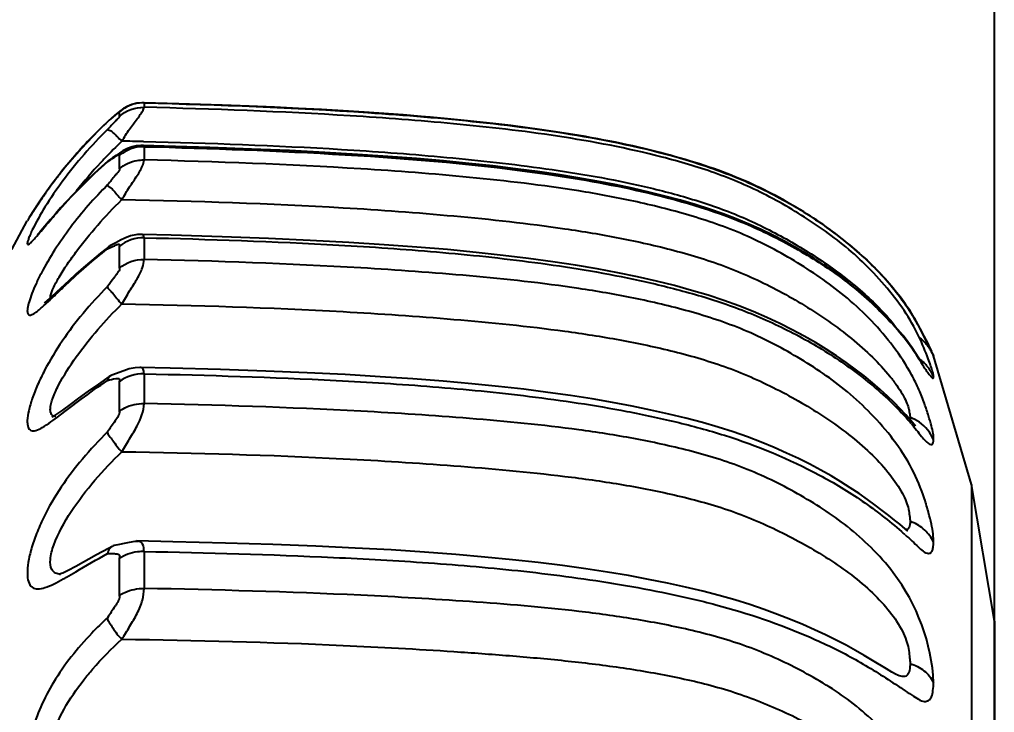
# Model space of a CAD drawing. Header units: millimetres. Extents: x 7426 to 8300, y 123 to 421.
# Drawn here: x 8018.658 to 8020.517, y 352.682 to 354.002 of the extents above; entities that cross this region are included whole.
import ezdxf

# ---------------------------------------------------------------- set-up
doc = ezdxf.new("R2010")
doc.units = ezdxf.units.MM
doc.layers.add('20_ALL_FEATURES', color=7, linetype='Continuous')
doc.layers.add('多重引线', color=7, linetype='Continuous')
doc.styles.add('微软雅黑', font='msyh.ttc')
doc.dimstyles.new('尺寸标注_1_4比例', dxfattribs={"dimtxt": 2.1, "dimasz": 1.7, "dimexe": 0.5, "dimexo": 0.4, "dimgap": 0.5, "dimtad": 1, "dimdec": 1, "dimlfac": 4, "dimdsep": 46, "dimtxsty": '微软雅黑', "dimcen": 0.09, "dimadec": 0, "dimazin": 0, "dimtp": 0.01, "dimtm": 0.01, "dimtfac": 1, "dimtdec": 1, "dimtofl": 0, "dimtmove": 0, "dimatfit": 3, "dimfxl": 1, "dimtolj": 1, "dimarcsym": 0})

# ---------------------------------------------------------------- blocks, each defined once
blk = doc.blocks.new('*D890')
at = {"layer": 'Defpoints', "color": 0}
for p in [(8010.9443, 360.1863), (8006.63, 320.4735), (8032.781, 320.4735)]:
    blk.add_point(p, dxfattribs=at)
at = {"layer": '多重引线', "color": 0, "lineweight": -2}
for p, q in [((8011.3443, 360.1863), (8033.281, 360.1863)), ((8032.781, 358.4863), (8032.781, 322.1735)), ((8007.03, 320.4735), (8033.281, 320.4735))]:
    blk.add_line(p, q, dxfattribs=at)
at = {"layer": '多重引线', "color": 0}
for points in [[(8033.0643, 358.4863), (8032.4976, 358.4863), (8032.781, 360.1863)], [(8032.4976, 322.1735), (8033.0643, 322.1735), (8032.781, 320.4735)]]:
    blk.add_solid(points, dxfattribs=at)
at = {"layer": '多重引线', "color": 0, "insert": (8031.1896, 340.3299), "char_height": 2.1, "attachment_point": 5, "rotation": 90, "style": '微软雅黑'}
blk.add_mtext('\\A1;158.9', dxfattribs=at)
blk = doc.blocks.new('*D893')
at = {"layer": 'Defpoints', "color": 0}
for p in [(8020.5171, 377.9036), (7952.0515, 353.388), (8020.5171, 349.9592)]:
    blk.add_point(p, dxfattribs=at)
at = {"layer": '多重引线', "color": 0, "lineweight": -2}
for p, q in [((7952.0515, 353.788), (7952.0515, 378.4036)), ((8020.5171, 350.3592), (8020.5171, 378.4036)), ((7953.7515, 377.9036), (8018.8171, 377.9036))]:
    blk.add_line(p, q, dxfattribs=at)
at = {"layer": '多重引线', "color": 0}
for points in [[(7953.7515, 378.1869), (7953.7515, 377.6202), (7952.0515, 377.9036)], [(8018.8171, 377.6202), (8018.8171, 378.1869), (8020.5171, 377.9036)]]:
    blk.add_solid(points, dxfattribs=at)
at = {"layer": '多重引线', "color": 0, "insert": (7986.2843, 379.4888), "char_height": 2.1, "attachment_point": 5, "style": '微软雅黑'}
blk.add_mtext('\\A1;273.9', dxfattribs=at)

msp = doc.modelspace()

# ---------------------------------------------------------------- linework, layer by layer
at = {"layer": '20_ALL_FEATURES', "color": 7, "linetype": 'Continuous'}
for p, q in [((8018.8734, 353.8406), (8018.8629, 353.8363)), ((8018.9618, 353.8421), (8018.8955, 353.8439)), ((8018.8957, 353.8437), (8018.8956, 353.8439)), ((8018.8957, 353.8437), (8018.8957, 353.8352)), ((8019.0448, 353.8393), (8018.9618, 353.8421)), ((8019.096, 353.8374), (8019.0448, 353.8393)), ((8019.1444, 353.8353), (8019.096, 353.8374)), ((8019.1903, 353.8331), (8019.1444, 353.8353)), ((8019.2339, 353.8308), (8019.1903, 353.8331)), ((8019.2755, 353.8284), (8019.2339, 353.8308)), ((8018.8485, 353.826), (8018.8485, 353.8176)), ((8019.3152, 353.8259), (8019.2755, 353.8284)), ((8019.3531, 353.8233), (8019.3152, 353.8259)), ((8019.3895, 353.8206), (8019.3531, 353.8233)), ((8019.4744, 353.8133), (8019.4414, 353.8163)), ((8019.5061, 353.8103), (8019.4744, 353.8133)), ((8018.8258, 353.8074), (8018.8262, 353.8077)), ((8019.5367, 353.8071), (8019.5061, 353.8103)), ((8019.5663, 353.8038), (8019.5367, 353.8071)), ((8019.5949, 353.8003), (8019.5663, 353.8038)), ((8019.6226, 353.7968), (8019.5949, 353.8003)), ((8019.6495, 353.7931), (8019.6226, 353.7968)), ((8018.8945, 353.7624), (8018.8942, 353.7623)), ((8018.8957, 353.7602), (8018.8957, 353.7349)), ((8018.8485, 353.7429), (8018.8485, 353.7177)), ((8018.7457, 353.7214), (8018.7203, 353.6888)), ((8018.8281, 353.7326), (8018.8262, 353.7313)), ((8018.7203, 353.6888), (8018.6999, 353.6602)), ((8018.6999, 353.6602), (8018.6852, 353.6381)), ((8018.677, 353.6251), (8018.6734, 353.6191)), ((8018.6852, 353.6381), (8018.677, 353.6251)), ((8018.6439, 353.5645), (8018.6732, 353.6189)), ((8018.6752, 353.622), (8018.6757, 353.6229)), ((8018.8262, 353.5656), (8018.8357, 353.57)), ((8018.8306, 353.5714), (8018.829, 353.5703)), ((8018.8485, 353.5703), (8018.8485, 353.529)), ((8018.8957, 353.5867), (8018.8957, 353.5453)), ((8020.3797, 353.4042), (8020.3726, 353.4181)), ((8020.3861, 353.3921), (8020.3793, 353.4063)), ((8020.3995, 353.3646), (8020.3986, 353.3664)), ((8020.4003, 353.3634), (8020.3995, 353.3653)), ((8020.3995, 353.3646), (8020.4009, 353.3614)), ((8020.4009, 353.3614), (8020.4004, 353.3627)), ((8020.4735, 353.1165), (8020.4009, 353.3614)), ((8018.8957, 353.3275), (8018.8957, 353.2709)), ((8018.832, 353.3238), (8018.8295, 353.3221)), ((8018.832, 353.3238), (8018.83, 353.3221)), ((8018.8344, 353.325), (8018.832, 353.3238)), ((8018.8485, 353.3123), (8018.8485, 353.2559)), ((8020.3527, 353.2394), (8020.3531, 353.239)), ((8020.4735, 353.1165), (8020.4735, 347.094)), ((8020.5171, 352.8563), (8020.4735, 353.1164)), ((8020.3516, 353.0278), (8020.3363, 353.0407)), ((8018.885, 353.0082), (8018.8784, 353.0077)), ((8018.8485, 352.9754), (8018.8485, 352.9052)), ((8018.8957, 352.989), (8018.8957, 352.9186)), ((8020.5171, 352.8563), (8020.5171, 347.3541))]:
    msp.add_line(p, q, dxfattribs=at)
for points in [[(8018.8956, 353.8437), (8018.8921, 353.8437), (8018.882, 353.8428), (8018.8728, 353.8405), (8018.8639, 353.8369), (8018.8565, 353.8327), (8018.8496, 353.8278), (8018.8396, 353.8193), (8018.8258, 353.8074)], [(8019.4414, 353.8163), (8019.4244, 353.8177), (8019.3895, 353.8206)], [(8018.8258, 353.8074), (8018.8087, 353.7908), (8018.7756, 353.7561), (8018.7457, 353.7214)], [(8020.3726, 353.4181), (8020.3706, 353.422), (8020.3685, 353.426), (8020.3662, 353.4301), (8020.3639, 353.4342), (8020.3614, 353.4385), (8020.3587, 353.4428), (8020.356, 353.4472), (8020.3531, 353.4516), (8020.3502, 353.4559), (8020.3472, 353.4603), (8020.3441, 353.4646), (8020.3409, 353.469), (8020.3376, 353.4733), (8020.3342, 353.4777), (8020.3308, 353.482), (8020.3273, 353.4864), (8020.3237, 353.4907), (8020.32, 353.4951), (8020.3163, 353.4995), (8020.3124, 353.5039), (8020.3085, 353.5083), (8020.3044, 353.5127), (8020.3003, 353.5171), (8020.2961, 353.5216), (8020.2918, 353.526), (8020.2874, 353.5305), (8020.2829, 353.5349), (8020.2784, 353.5394), (8020.2738, 353.5438), (8020.2691, 353.5482), (8020.2644, 353.5526), (8020.2596, 353.5569), (8020.2547, 353.5613), (8020.2498, 353.5656), (8020.2448, 353.5699), (8020.2397, 353.5742), (8020.2345, 353.5784), (8020.2293, 353.5826), (8020.224, 353.5868), (8020.2186, 353.591), (8020.2131, 353.5952), (8020.2075, 353.5994), (8020.2018, 353.6035), (8020.1961, 353.6076), (8020.1902, 353.6117), (8020.1843, 353.6158), (8020.1783, 353.6199), (8020.1722, 353.6239), (8020.166, 353.6279), (8020.1598, 353.6319), (8020.1535, 353.6358), (8020.147, 353.6398), (8020.1405, 353.6437), (8020.1339, 353.6477), (8020.1272, 353.6516), (8020.1204, 353.6554), (8020.1135, 353.6593), (8020.1065, 353.6631), (8020.0995, 353.6669), (8020.0923, 353.6706), (8020.0851, 353.6743), (8020.0777, 353.678), (8020.0703, 353.6816), (8020.0628, 353.6852), (8020.0551, 353.6888), (8020.0474, 353.6923), (8020.0395, 353.6957), (8020.0315, 353.6991), (8020.0235, 353.7024), (8020.0153, 353.7057), (8020.007, 353.7089), (8019.9986, 353.7121), (8019.9901, 353.7152), (8019.9815, 353.7183), (8019.9727, 353.7213), (8019.9639, 353.7242), (8019.9549, 353.7272), (8019.9458, 353.73), (8019.9367, 353.7329), (8019.9273, 353.7357), (8019.9179, 353.7384), (8019.9084, 353.7411), (8019.8987, 353.7438), (8019.8889, 353.7464), (8019.879, 353.749), (8019.8689, 353.7516), (8019.8587, 353.7541), (8019.8484, 353.7566), (8019.8379, 353.7591), (8019.8273, 353.7615), (8019.8166, 353.7638), (8019.8057, 353.7662), (8019.7947, 353.7685), (8019.7835, 353.7707), (8019.7722, 353.7729), (8019.7607, 353.7751), (8019.749, 353.7772), (8019.7372, 353.7794), (8019.7252, 353.7814), (8019.7131, 353.7834), (8019.7007, 353.7854), (8019.6882, 353.7874), (8019.6755, 353.7893), (8019.6495, 353.7931)], [(8018.8942, 353.7625), (8018.8895, 353.7625), (8018.881, 353.7615), (8018.873, 353.7596), (8018.8643, 353.7566), (8018.8555, 353.7522), (8018.849, 353.748), (8018.8425, 353.7436), (8018.8355, 353.7388), (8018.8276, 353.7332)], [(8020.3808, 353.3461), (8020.3797, 353.3474), (8020.3783, 353.3492), (8020.3762, 353.3522), (8020.3728, 353.3574), (8020.3672, 353.3663), (8020.3604, 353.3768), (8020.3521, 353.3884), (8020.3429, 353.4002), (8020.333, 353.4121), (8020.3222, 353.4242), (8020.3108, 353.4364), (8020.2985, 353.4487), (8020.2855, 353.4612), (8020.2717, 353.4737), (8020.2573, 353.4862), (8020.2422, 353.4985), (8020.2264, 353.5107), (8020.2099, 353.5228), (8020.1926, 353.5347), (8020.1745, 353.5464), (8020.1556, 353.558), (8020.136, 353.5694), (8020.1155, 353.5806), (8020.0942, 353.5916), (8020.072, 353.6023), (8020.0489, 353.6127), (8020.0248, 353.6226), (8019.9997, 353.6321), (8019.9736, 353.6412), (8019.9464, 353.6498), (8019.9182, 353.6581), (8019.8888, 353.666), (8019.8582, 353.6737), (8019.8264, 353.681), (8019.7933, 353.688), (8019.7588, 353.6946), (8019.7227, 353.7009), (8019.685, 353.7069), (8019.6456, 353.7127), (8019.6042, 353.7182), (8019.5607, 353.7234), (8019.5149, 353.7283), (8019.4665, 353.733), (8019.4152, 353.7374), (8019.3608, 353.7415), (8019.3027, 353.7455), (8019.2404, 353.7491), (8019.1733, 353.7526), (8019.1007, 353.7557), (8019.0214, 353.7587), (8018.9342, 353.7613), (8018.8945, 353.7624)], [(8018.8269, 353.7327), (8018.8151, 353.7222), (8018.8002, 353.7086), (8018.7862, 353.6951), (8018.7726, 353.6816), (8018.7598, 353.6683), (8018.7478, 353.6555), (8018.7368, 353.6434), (8018.7268, 353.632), (8018.7177, 353.6214)], [(8018.7177, 353.6214), (8018.7027, 353.604), (8018.697, 353.5975), (8018.6928, 353.5929), (8018.692, 353.592)], [(8018.8923, 353.5929), (8018.8836, 353.5926), (8018.8701, 353.5902), (8018.8594, 353.5861), (8018.8507, 353.5819), (8018.8417, 353.5772), (8018.8306, 353.5714)], [(8020.3663, 353.228), (8020.3637, 353.2311), (8020.357, 353.2392), (8020.348, 353.2496), (8020.3375, 353.2608), (8020.3259, 353.2725), (8020.3131, 353.2847), (8020.2993, 353.2973), (8020.2843, 353.3102), (8020.2684, 353.3233), (8020.2517, 353.3363), (8020.2341, 353.3491), (8020.2156, 353.3619), (8020.1961, 353.3745), (8020.1756, 353.387), (8020.154, 353.3993), (8020.1314, 353.4114), (8020.1077, 353.4233), (8020.0828, 353.435), (8020.0568, 353.4463), (8020.0295, 353.4571), (8020.0009, 353.4674), (8019.971, 353.4772), (8019.9397, 353.4865), (8019.9069, 353.4954), (8019.8727, 353.5039), (8019.8368, 353.5121), (8019.7993, 353.5199), (8019.7599, 353.5273), (8019.7185, 353.5343), (8019.6749, 353.5409), (8019.629, 353.5472), (8019.5805, 353.5531), (8019.529, 353.5587), (8019.4743, 353.564), (8019.4159, 353.5689), (8019.3533, 353.5735), (8019.2859, 353.5777), (8019.2127, 353.5816), (8019.1329, 353.5852), (8019.045, 353.5885), (8018.9473, 353.5915), (8018.8919, 353.5929)], [(8018.829, 353.5703), (8018.8126, 353.5572), (8018.7961, 353.5436), (8018.7805, 353.5303), (8018.7658, 353.5171), (8018.7521, 353.5047), (8018.7287, 353.4828)], [(8018.7287, 353.4828), (8018.7191, 353.474), (8018.7113, 353.467), (8018.7061, 353.4628), (8018.7054, 353.4623)], [(8020.3837, 353.3966), (8020.3824, 353.399), (8020.3811, 353.4015), (8020.3797, 353.4042)], [(8020.3801, 353.3913), (8020.379, 353.3923), (8020.3779, 353.3932), (8020.3768, 353.3941), (8020.3758, 353.3949), (8020.3749, 353.3956)], [(8020.3898, 353.3807), (8020.3887, 353.382), (8020.3877, 353.3834), (8020.3866, 353.3846), (8020.3855, 353.3858), (8020.3844, 353.387), (8020.3833, 353.3881), (8020.3822, 353.3892), (8020.3812, 353.3903), (8020.3801, 353.3913)], [(8020.3969, 353.3705), (8020.3964, 353.3717), (8020.3954, 353.3739), (8020.3943, 353.3762), (8020.3931, 353.3787), (8020.3918, 353.3813), (8020.3904, 353.3841), (8020.389, 353.3868), (8020.3837, 353.3966)], [(8020.3949, 353.3733), (8020.3939, 353.3748), (8020.3929, 353.3764), (8020.3919, 353.3779), (8020.3908, 353.3793), (8020.3898, 353.3807)], [(8020.3995, 353.3653), (8020.3959, 353.3725), (8020.394, 353.376)], [(8020.3986, 353.3664), (8020.3977, 353.3682), (8020.3968, 353.37), (8020.3958, 353.3716), (8020.3949, 353.3733)], [(8018.888, 353.3396), (8018.8791, 353.3391), (8018.8677, 353.3367), (8018.8572, 353.3332), (8018.8344, 353.325)], [(8020.3363, 353.0407), (8020.3266, 353.0487), (8020.3155, 353.0576), (8020.3031, 353.0672), (8020.2896, 353.0775), (8020.2748, 353.0882), (8020.259, 353.0993), (8020.2421, 353.1104), (8020.2243, 353.1217), (8020.2055, 353.1328), (8020.1857, 353.144), (8020.1649, 353.155), (8020.1432, 353.1658), (8020.1206, 353.1765), (8020.0968, 353.187), (8020.072, 353.1972), (8020.046, 353.2071), (8020.0187, 353.2166), (8019.9901, 353.2257), (8019.9602, 353.2344), (8019.9289, 353.2427), (8019.8962, 353.2507), (8019.8621, 353.2585), (8019.8264, 353.2658), (8019.789, 353.2729), (8019.7498, 353.2796), (8019.7086, 353.286), (8019.6653, 353.2921), (8019.6197, 353.2979), (8019.5715, 353.3033), (8019.5204, 353.3085), (8019.4661, 353.3133), (8019.4082, 353.3178), (8019.3462, 353.322), (8019.2794, 353.3259), (8019.207, 353.3294), (8019.1282, 353.3327), (8019.0415, 353.3357), (8018.9453, 353.3384), (8018.8877, 353.3397)], [(8018.8295, 353.3221), (8018.8087, 353.308), (8018.7893, 353.2942), (8018.7711, 353.2809), (8018.7547, 353.2687), (8018.7404, 353.2583), (8018.7288, 353.2503), (8018.7211, 353.2456), (8018.7201, 353.2451)], [(8018.8352, 352.9987), (8018.8279, 352.9948), (8018.805, 352.9823)], [(8018.8784, 353.0077), (8018.8676, 353.006), (8018.8577, 353.0039), (8018.8487, 353.002), (8018.8389, 353.0001)], [(8020.2844, 352.7815), (8020.2688, 352.7907), (8020.2519, 352.8004), (8020.234, 352.8102), (8020.215, 352.82), (8020.195, 352.83), (8020.1738, 352.8399), (8020.1515, 352.8498), (8020.1281, 352.8595), (8020.1035, 352.8691), (8020.0777, 352.8785), (8020.0506, 352.8877), (8020.0221, 352.8966), (8019.9922, 352.9051), (8019.9608, 352.9132), (8019.9279, 352.921), (8019.8934, 352.9286), (8019.8573, 352.9359), (8019.8194, 352.9429), (8019.7796, 352.9496), (8019.7378, 352.9559), (8019.6937, 352.962), (8019.6471, 352.9678), (8019.5979, 352.9732), (8019.5457, 352.9784), (8019.49, 352.9832), (8019.4306, 352.9876), (8019.3668, 352.9918), (8019.298, 352.9955), (8019.2232, 352.999), (8019.1414, 353.0021), (8019.0513, 353.005), (8018.9506, 353.0076), (8018.8817, 353.009)], [(8018.805, 352.9823), (8018.766, 352.9605), (8018.7514, 352.9528), (8018.7407, 352.9478), (8018.7383, 352.9469)], [(8018.7383, 352.9469), (8018.7349, 352.9458), (8018.7366, 352.9458)], [(8020.3325, 352.7534), (8020.3295, 352.7549), (8020.3216, 352.7593), (8020.3111, 352.7655), (8020.2844, 352.7815)]]:
    msp.add_lwpolyline(points, dxfattribs=at)
for centre, radius, start, end in [((8018.8941, 353.777), 0.0667, 88.6006, 102.9897), ((8019.4489, 353.1457), 0.9088, 133.2499, 135.4755), ((8019.4403, 353.1542), 0.8968, 135.4807, 141.6686), ((8019.6459, 352.9492), 1.1414, 133.9675, 136.2658), ((8018.6001, 340.6118), 13.1614, 88.71776, 88.89712), ((8018.8943, 353.6995), 0.0607, 88.6897, 89.682), ((8019.4783, 353.1111), 0.9084, 136.3358, 137.0857), ((8019.5155, 353.0784), 0.958, 137.1685, 141.4519), ((8018.8321, 353.7268), 0.00791, 124.9281, 131.1945), ((8019.4472, 353.1489), 0.9054, 142.3891, 144.7187), ((8019.4442, 353.1511), 0.9017, 141.6683, 142.3837), ((8019.4642, 353.1371), 0.9262, 144.9336, 146.8277), ((8019.4535, 353.1445), 0.9131, 144.7191, 144.9286), ((8019.4685, 353.1343), 0.9313, 146.8263, 147.0374), ((8019.4198, 353.1648), 0.8738, 148.0549, 148.3777), ((8019.4584, 353.1407), 0.9193, 147.0326, 148.0558), ((8019.5883, 352.9966), 0.8907, 24.5409, 24.8054), ((8019.6153, 353.0086), 0.8612, 24.3299, 24.5618), ((8020.0555, 352.9766), 0.3967, 40.1732, 41.4004), ((8020.3334, 352.9761), 0.0737, 69.0021, 71.9667), ((8019.819, 352.4247), 0.7961, 48.4919, 49.1586), ((8018.3542, 353.6321), 0.7961, 299.1196, 299.6402), ((8020.367, 352.8442), 0.0971, 248.8664, 249.0828)]:
    msp.add_arc(centre, radius, start, end, dxfattribs=at)
for points in [[(8018.8791, 353.842), (8018.8679, 353.8395), (8018.8571, 353.8337), (8018.8485, 353.826)], [(8018.8485, 353.8176), (8018.8611, 353.8288), (8018.8789, 353.8356), (8018.8957, 353.8352)], [(8018.8791, 353.7584), (8018.868, 353.7558), (8018.8571, 353.7504), (8018.8485, 353.7429)], [(8018.8947, 353.7602), (8018.8894, 353.7603), (8018.8842, 353.7596), (8018.8791, 353.7584)], [(8018.8957, 353.5867), (8018.8791, 353.5871), (8018.8613, 353.5809), (8018.8485, 353.5703)], [(8018.8485, 353.529), (8018.8614, 353.5395), (8018.8791, 353.5456), (8018.8957, 353.5453)], [(8020.3738, 353.3559), (8020.3797, 353.3516), (8020.3849, 353.3465), (8020.3894, 353.3408)], [(8018.8957, 353.3275), (8018.8792, 353.3278), (8018.8616, 353.3224), (8018.8485, 353.3123)], [(8020.3894, 353.3408), (8020.3941, 353.3349), (8020.398, 353.3282), (8020.4009, 353.3213)], [(8018.83, 353.3221), (8018.8281, 353.3201), (8018.8269, 353.3174), (8018.8262, 353.3147)], [(8018.8262, 353.3147), (8018.8313, 353.3161), (8018.8365, 353.3175), (8018.8417, 353.3183)], [(8018.8491, 353.3158), (8018.8492, 353.3146), (8018.8489, 353.3134), (8018.8485, 353.3123)], [(8018.7279, 353.246), (8018.7264, 353.246), (8018.7249, 353.2462), (8018.7235, 353.2467)], [(8020.3562, 353.2443), (8020.3563, 353.2431), (8020.356, 353.2418), (8020.3557, 353.2406)], [(8020.3738, 353.2353), (8020.3684, 353.2391), (8020.3624, 353.2422), (8020.3562, 353.2443)], [(8020.4009, 353.202), (8020.3951, 353.2151), (8020.3855, 353.2272), (8020.3738, 353.2353)], [(8018.83, 352.994), (8018.8281, 352.9913), (8018.8269, 352.9881), (8018.8261, 352.9848)], [(8018.8352, 352.9987), (8018.8332, 352.9976), (8018.8314, 352.9959), (8018.83, 352.994)], [(8018.8389, 353.0001), (8018.8377, 352.9998), (8018.8364, 352.9994), (8018.8352, 352.9987)]]:
    msp.add_open_spline(points, degree=3, dxfattribs=at)
for points, knots in [([(8018.8534, 353.7707), (8018.8582, 353.7785), (8018.8674, 353.7931), (8018.8798, 353.8094), (8018.8885, 353.8205), (8018.8926, 353.8279), (8018.8957, 353.8326), (8018.8957, 353.8353)], [0, 0, 0, 0, 0.354089, 0.666688, 0.796502, 0.897753, 1, 1, 1, 1]), ([(8018.8957, 353.8437), (8019.0381, 353.8401), (8019.2517, 353.8321), (8019.5357, 353.8088), (8019.7475, 353.7806), (8019.9217, 353.7412), (8020.0551, 353.691), (8020.1494, 353.6412), (8020.2351, 353.5796), (8020.3118, 353.511), (8020.3632, 353.438), (8020.3878, 353.3899), (8020.3968, 353.3703)], [0, 0, 0, 0, 0.258525, 0.38779, 0.517042, 0.646229, 0.71078, 0.775136, 0.839119, 0.902159, 0.960783, 1, 1, 1, 1]), ([(8020.3907, 353.356), (8020.3853, 353.3704), (8020.3726, 353.4023), (8020.3449, 353.4498), (8020.3082, 353.4969), (8020.2672, 353.5405), (8020.2235, 353.5785), (8020.1781, 353.6114), (8020.1313, 353.641), (8020.0676, 353.6767), (8019.9851, 353.7118), (8019.8519, 353.7507), (8019.6856, 353.7825), (8019.4866, 353.805), (8019.2238, 353.8247), (8019.0268, 353.8319), (8018.8957, 353.8353)], [0, 0, 0, 0, 0.027881, 0.062207, 0.099175, 0.135939, 0.170576, 0.20402, 0.23745, 0.270956, 0.336291, 0.399421, 0.522226, 0.642719, 0.76225, 1, 1, 1, 1]), ([(8018.8485, 353.8176), (8018.8487, 353.8177), (8018.8497, 353.8177), (8018.8483, 353.8164), (8018.8471, 353.8148), (8018.844, 353.8118), (8018.8395, 353.807), (8018.8333, 353.8006), (8018.8285, 353.7955), (8018.8261, 353.7929)], [0, 0, 0, 0, 0.020932, 0.048783, 0.101488, 0.239267, 0.387484, 0.690933, 1, 1, 1, 1]), ([(8018.8485, 353.826), (8018.8503, 353.8285), (8018.8336, 353.8141), (8018.8312, 353.812), (8018.8262, 353.8077)], [0, 0, 0, 0, 0.312488, 1, 1, 1, 1]), ([(8018.8261, 353.7929), (8018.7953, 353.7625), (8018.7533, 353.7145), (8018.7083, 353.6484), (8018.69, 353.6164), (8018.6828, 353.6015)], [0, 0, 0, 0, 0.54077, 0.793194, 1, 1, 1, 1]), ([(8018.8261, 353.7929), (8018.8254, 353.792), (8018.8301, 353.7917), (8018.8325, 353.7901), (8018.8363, 353.7876), (8018.84, 353.7841), (8018.8457, 353.7783), (8018.8501, 353.7736), (8018.8534, 353.7707)], [0, 0, 0, 0, 0.097269, 0.194443, 0.31523, 0.459256, 0.624087, 1, 1, 1, 1]), ([(8018.8957, 353.7602), (8018.8957, 353.7605), (8018.8956, 353.7613), (8018.895, 353.7623), (8018.8945, 353.7624)], [0, 0, 0, 0, 0.361345, 1, 1, 1, 1]), ([(8018.8946, 353.7699), (8019.0205, 353.7671), (8019.2095, 353.7604), (8019.4613, 353.742), (8019.6503, 353.7216), (8019.8071, 353.6957), (8019.9306, 353.6644), (8020.0222, 353.6338), (8020.11, 353.5914), (8020.1937, 353.5407), (8020.268, 353.4833), (8020.3113, 353.4398), (8020.3286, 353.4172)], [0, 0, 0, 0, 0.248799, 0.373631, 0.49892, 0.624306, 0.687302, 0.750698, 0.814742, 0.879599, 0.94371, 1, 1, 1, 1]), ([(8018.8957, 353.7602), (8019.0236, 353.7571), (8019.2805, 353.7477), (8019.6029, 353.7211), (8019.8621, 353.6746), (8020.0257, 353.6256), (8020.1495, 353.5619), (8020.224, 353.5129), (8020.2793, 353.4664), (8020.3182, 353.4279), (8020.3522, 353.3889), (8020.3698, 353.3612), (8020.3776, 353.3484)], [0, 0, 0, 0, 0.24069, 0.483523, 0.607491, 0.735869, 0.802586, 0.868804, 0.903085, 0.938367, 0.971775, 1, 1, 1, 1]), ([(8018.8485, 353.7429), (8018.8488, 353.7436), (8018.8494, 353.7443), (8018.8489, 353.7455), (8018.8479, 353.7452), (8018.8468, 353.7447), (8018.8448, 353.7435), (8018.8421, 353.7419), (8018.8386, 353.7396), (8018.834, 353.7365), (8018.8304, 353.7342), (8018.8281, 353.7326)], [0, 0, 0, 0, 0.074434, 0.093899, 0.122363, 0.171084, 0.234956, 0.377551, 0.52839, 0.683375, 1, 1, 1, 1]), ([(8018.7101, 353.6117), (8018.7182, 353.6213), (8018.7544, 353.6634), (8018.7937, 353.703), (8018.8262, 353.7313)], [0, 0, 0, 0, 0.22474, 1, 1, 1, 1]), ([(8018.8269, 353.7327), (8018.8266, 353.7324), (8018.8262, 353.7321), (8018.8257, 353.7313), (8018.8261, 353.7312), (8018.8262, 353.7313)], [0, 0, 0, 0, 0.658774, 0.84654, 1, 1, 1, 1]), ([(8018.8485, 353.7177), (8018.8581, 353.7261), (8018.8744, 353.7339), (8018.8914, 353.735), (8018.8957, 353.7349)], [0, 0, 0, 0, 0.746774, 1, 1, 1, 1]), ([(8018.8534, 353.6594), (8018.8583, 353.6675), (8018.8677, 353.6831), (8018.8801, 353.7011), (8018.8886, 353.7142), (8018.8931, 353.7241), (8018.8957, 353.731), (8018.8957, 353.735)], [0, 0, 0, 0, 0.325817, 0.62443, 0.754298, 0.862719, 1, 1, 1, 1]), ([(8020.4009, 353.202), (8020.4008, 353.2038), (8020.4009, 353.2078), (8020.3997, 353.2166), (8020.3966, 353.2299), (8020.3909, 353.2489), (8020.3834, 353.272), (8020.3731, 353.2982), (8020.355, 353.3354), (8020.3136, 353.3973), (8020.2419, 353.4723), (8020.1431, 353.5405), (8020.0418, 353.5947), (8019.9356, 353.6309), (8019.8301, 353.6572), (8019.6908, 353.6829), (8019.517, 353.703), (8019.2406, 353.7241), (8019.0335, 353.7315), (8018.8957, 353.735)], [0, 0, 0, 0, 0.003162, 0.00686, 0.015623, 0.027082, 0.041563, 0.058236, 0.076226, 0.114048, 0.188235, 0.256289, 0.323871, 0.3889, 0.452178, 0.514393, 0.636987, 0.758472, 1, 1, 1, 1]), ([(8018.8485, 353.7177), (8018.8499, 353.7175), (8018.8469, 353.7124), (8018.8443, 353.7097), (8018.8394, 353.7035), (8018.8334, 353.6964), (8018.8285, 353.6904), (8018.8261, 353.6874)], [0, 0, 0, 0, 0.110821, 0.249868, 0.396685, 0.695931, 1, 1, 1, 1]), ([(8018.8261, 353.6874), (8018.8135, 353.6746), (8018.789, 353.6484), (8018.7553, 353.6069), (8018.7253, 353.5641), (8018.7039, 353.5279), (8018.6901, 353.5), (8018.6822, 353.4816), (8018.6767, 353.4658), (8018.6738, 353.4545), (8018.6731, 353.4475), (8018.6734, 353.4438), (8018.6744, 353.441), (8018.6773, 353.4388), (8018.6834, 353.4405), (8018.6873, 353.4431), (8018.6898, 353.4449)], [0, 0, 0, 0, 0.172962, 0.345173, 0.514773, 0.675905, 0.749389, 0.814621, 0.869046, 0.910526, 0.925799, 0.93741, 0.945979, 0.953041, 0.970648, 1, 1, 1, 1]), ([(8018.8261, 353.6874), (8018.8253, 353.686), (8018.8318, 353.683), (8018.8364, 353.6778), (8018.8445, 353.6688), (8018.85, 353.6624), (8018.8534, 353.6594)], [0, 0, 0, 0, 0.120217, 0.344052, 0.647957, 1, 1, 1, 1]), ([(8018.7172, 353.4722), (8018.7174, 353.4774), (8018.7221, 353.4901), (8018.7327, 353.5104), (8018.7479, 353.5343), (8018.7723, 353.5688), (8018.8069, 353.6115), (8018.8376, 353.6436), (8018.8534, 353.6594)], [0, 0, 0, 0, 0.067092, 0.170021, 0.294858, 0.430457, 0.71312, 1, 1, 1, 1]), ([(8018.8534, 353.6594), (8018.9942, 353.6568), (8019.2055, 353.6501), (8019.4869, 353.6294), (8019.6629, 353.6103), (8019.8028, 353.5872), (8019.9069, 353.5637), (8020.0099, 353.5324), (8020.1085, 353.4864), (8020.1864, 353.4391), (8020.2447, 353.3954), (8020.2839, 353.3605), (8020.3124, 353.3301), (8020.3307, 353.3059), (8020.3411, 353.2896), (8020.3486, 353.2753), (8020.3526, 353.2647), (8020.3543, 353.2574), (8020.3551, 353.2528), (8020.3557, 353.249), (8020.3559, 353.2463), (8020.3564, 353.2449), (8020.3562, 353.2443)], [0, 0, 0, 0, 0.258865, 0.388782, 0.519078, 0.584238, 0.649567, 0.715301, 0.781739, 0.849116, 0.882714, 0.915496, 0.945651, 0.959154, 0.971171, 0.981204, 0.988859, 0.991976, 0.994837, 0.997591, 0.998972, 1, 1, 1, 1]), ([(8018.6831, 353.5806), (8018.6849, 353.5824), (8018.6942, 353.5926), (8018.7029, 353.6032), (8018.7101, 353.6117)], [0, 0, 0, 0, 0.190623, 1, 1, 1, 1]), ([(8018.6828, 353.6015), (8018.6814, 353.5986), (8018.6789, 353.5931), (8018.6758, 353.5858), (8018.6741, 353.58), (8018.6729, 353.5765), (8018.6737, 353.5734), (8018.6767, 353.5745), (8018.6793, 353.5769), (8018.6818, 353.5792), (8018.6831, 353.5806)], [0, 0, 0, 0, 0.240523, 0.435952, 0.582035, 0.67467, 0.718765, 0.766179, 0.858875, 1, 1, 1, 1]), ([(8018.8957, 353.5867), (8018.8956, 353.5882), (8018.8957, 353.5909), (8018.8934, 353.5927), (8018.8923, 353.5929)], [0, 0, 0, 0, 0.592908, 1, 1, 1, 1]), ([(8018.829, 353.5703), (8018.8283, 353.5698), (8018.8272, 353.5685), (8018.8258, 353.5673), (8018.8259, 353.5656), (8018.8262, 353.5656)], [0, 0, 0, 0, 0.439227, 0.853552, 1, 1, 1, 1]), ([(8018.8357, 353.57), (8018.838, 353.571), (8018.8417, 353.5725), (8018.8456, 353.5744), (8018.8501, 353.5746), (8018.8489, 353.5715), (8018.8485, 353.5703)], [0, 0, 0, 0, 0.424967, 0.651173, 0.786878, 1, 1, 1, 1]), ([(8018.8957, 353.5867), (8019.0196, 353.5839), (8019.2057, 353.5775), (8019.4541, 353.5608), (8019.6416, 353.5412), (8019.7984, 353.5159), (8019.9238, 353.486), (8020.0188, 353.4572), (8020.1113, 353.4178), (8020.2001, 353.3693), (8020.2818, 353.3103), (8020.3307, 353.2643), (8020.3527, 353.2394)], [0, 0, 0, 0, 0.242032, 0.363621, 0.486042, 0.610205, 0.673429, 0.737835, 0.803802, 0.869321, 0.935151, 1, 1, 1, 1]), ([(8018.7249, 353.4763), (8018.7324, 353.4834), (8018.7649, 353.5145), (8018.7988, 353.5443), (8018.8262, 353.5656)], [0, 0, 0, 0, 0.228662, 1, 1, 1, 1]), ([(8018.8534, 353.4605), (8018.8584, 353.4688), (8018.8679, 353.485), (8018.8824, 353.5073), (8018.8926, 353.5271), (8018.8957, 353.54), (8018.8957, 353.5453)], [0, 0, 0, 0, 0.302606, 0.590208, 0.834387, 1, 1, 1, 1]), ([(8020.4009, 353.0065), (8020.4006, 353.0118), (8020.4004, 353.0234), (8020.3967, 353.0423), (8020.3912, 353.0646), (8020.3805, 353.1005), (8020.3609, 353.1486), (8020.3254, 353.2027), (8020.2834, 353.2513), (8020.224, 353.3062), (8020.143, 353.3607), (8020.0416, 353.4132), (8019.9355, 353.4478), (8019.83, 353.4726), (8019.6907, 353.4966), (8019.5169, 353.5151), (8019.2406, 353.5351), (8019.0335, 353.542), (8018.8957, 353.5453)], [0, 0, 0, 0, 0.009199, 0.020092, 0.033325, 0.049136, 0.085213, 0.123244, 0.161038, 0.196568, 0.263529, 0.330111, 0.394314, 0.456889, 0.518479, 0.639962, 0.760428, 1, 1, 1, 1]), ([(8018.8485, 353.529), (8018.8487, 353.5285), (8018.8494, 353.5275), (8018.8485, 353.5236), (8018.8439, 353.5181), (8018.8365, 353.5073), (8018.8301, 353.499), (8018.8261, 353.4937)], [0, 0, 0, 0, 0.033672, 0.07934, 0.265702, 0.53485, 1, 1, 1, 1]), ([(8018.8261, 353.4937), (8018.8099, 353.4772), (8018.7794, 353.444), (8018.739, 353.3908), (8018.711, 353.3446), (8018.693, 353.3074), (8018.6827, 353.2816), (8018.676, 353.2589), (8018.6731, 353.2424), (8018.6732, 353.2318), (8018.6744, 353.2262), (8018.6766, 353.2219), (8018.6815, 353.2183), (8018.6912, 353.2194), (8018.7093, 353.2289), (8018.7236, 353.2396), (8018.734, 353.2474)], [0, 0, 0, 0, 0.180232, 0.350727, 0.519598, 0.599719, 0.672761, 0.735376, 0.784143, 0.80253, 0.817112, 0.828777, 0.839061, 0.862817, 0.89817, 1, 1, 1, 1]), ([(8018.6898, 353.4449), (8018.6953, 353.4489), (8018.7071, 353.4594), (8018.7185, 353.4702), (8018.7249, 353.4763)], [0, 0, 0, 0, 0.435207, 1, 1, 1, 1]), ([(8018.8261, 353.4937), (8018.8252, 353.4918), (8018.8311, 353.487), (8018.8364, 353.4804), (8018.8442, 353.4704), (8018.8499, 353.4636), (8018.8534, 353.4605)], [0, 0, 0, 0, 0.146805, 0.377367, 0.673216, 1, 1, 1, 1]), ([(8018.7172, 353.261), (8018.7176, 353.2677), (8018.722, 353.2832), (8018.7376, 353.3168), (8018.7663, 353.3611), (8018.807, 353.4126), (8018.8377, 353.4449), (8018.8534, 353.4605)], [0, 0, 0, 0, 0.083278, 0.19458, 0.454884, 0.727134, 1, 1, 1, 1]), ([(8018.8534, 353.4606), (8018.9941, 353.458), (8019.2055, 353.4517), (8019.4869, 353.4323), (8019.6628, 353.4147), (8019.8028, 353.3931), (8019.9068, 353.371), (8020.0098, 353.3413), (8020.1084, 353.2969), (8020.2017, 353.2421), (8020.2718, 353.187), (8020.3173, 353.138), (8020.338, 353.1073), (8020.3488, 353.0846), (8020.3533, 353.0704), (8020.3549, 353.0596), (8020.3557, 353.0525), (8020.356, 353.0488), (8020.3564, 353.0469), (8020.3562, 353.0462)], [0, 0, 0, 0, 0.257724, 0.387035, 0.516644, 0.581405, 0.646269, 0.711438, 0.777186, 0.843733, 0.909354, 0.939578, 0.965855, 0.976702, 0.985553, 0.993078, 0.9967, 0.998532, 1, 1, 1, 1]), ([(8020.3776, 353.3484), (8020.3794, 353.3453), (8020.3821, 353.341), (8020.3858, 353.3356), (8020.3894, 353.3306), (8020.3937, 353.3253), (8020.3966, 353.321), (8020.4004, 353.318), (8020.4011, 353.3205), (8020.4009, 353.3213)], [0, 0, 0, 0, 0.269235, 0.385212, 0.489149, 0.732142, 0.877611, 0.936306, 1, 1, 1, 1]), ([(8020.4009, 353.3213), (8020.4007, 353.3221), (8020.4009, 353.3239), (8020.4002, 353.3281), (8020.3984, 353.3348), (8020.3949, 353.3445), (8020.3922, 353.3518), (8020.3907, 353.356)], [0, 0, 0, 0, 0.06439, 0.148972, 0.354135, 0.63004, 1, 1, 1, 1]), ([(8018.8957, 353.3275), (8018.8956, 353.3306), (8018.8958, 353.3366), (8018.8902, 353.3396), (8018.888, 353.3397)], [0, 0, 0, 0, 0.579322, 1, 1, 1, 1]), ([(8018.8957, 353.3275), (8019.018, 353.3249), (8019.2016, 353.3191), (8019.4467, 353.304), (8019.6316, 353.286), (8019.7862, 353.2631), (8019.91, 353.2365), (8020.0349, 353.2031), (8020.1553, 353.1532), (8020.2658, 353.0869), (8020.3158, 353.0476), (8020.3397, 353.027)], [0, 0, 0, 0, 0.244205, 0.366848, 0.490255, 0.61522, 0.678663, 0.743032, 0.873392, 0.937, 1, 1, 1, 1]), ([(8018.734, 353.2474), (8018.7481, 353.258), (8018.7781, 353.2813), (8018.8092, 353.3033), (8018.8262, 353.3148)], [0, 0, 0, 0, 0.462241, 1, 1, 1, 1]), ([(8018.8417, 353.3183), (8018.8426, 353.3184), (8018.8443, 353.3186), (8018.8466, 353.3188), (8018.8489, 353.3181), (8018.8491, 353.3165), (8018.8491, 353.3158)], [0, 0, 0, 0, 0.287869, 0.554988, 0.767834, 1, 1, 1, 1]), ([(8018.7235, 353.2467), (8018.7214, 353.2475), (8018.7171, 353.252), (8018.717, 353.2578), (8018.7172, 353.261)], [0, 0, 0, 0, 0.422496, 1, 1, 1, 1]), ([(8018.8485, 353.2559), (8018.8497, 353.2494), (8018.8386, 353.2356), (8018.8309, 353.2236), (8018.8261, 353.2166)], [0, 0, 0, 0, 0.436484, 1, 1, 1, 1]), ([(8018.8485, 353.2559), (8018.8518, 353.2584), (8018.866, 353.2671), (8018.8832, 353.2711), (8018.8957, 353.2709)], [0, 0, 0, 0, 0.245473, 1, 1, 1, 1]), ([(8018.8535, 353.1791), (8018.8585, 353.1873), (8018.8682, 353.2038), (8018.886, 353.2323), (8018.8957, 353.2561), (8018.8957, 353.2709)], [0, 0, 0, 0, 0.283617, 0.562907, 1, 1, 1, 1]), ([(8020.4009, 352.7396), (8020.398, 352.8137), (8020.3609, 352.9106), (8020.2834, 352.9963), (8020.224, 353.0491), (8020.1427, 353.1008), (8020.0414, 353.1502), (8019.9354, 353.1823), (8019.8299, 353.205), (8019.6906, 353.2268), (8019.5168, 353.2433), (8019.2405, 353.2615), (8019.0335, 353.2679), (8018.8957, 353.2709)], [0, 0, 0, 0, 0.12873, 0.165832, 0.200649, 0.266458, 0.332176, 0.39584, 0.458063, 0.519405, 0.640561, 0.760799, 1, 1, 1, 1]), ([(8018.8261, 353.2166), (8018.8095, 353.2001), (8018.7782, 353.1667), (8018.7366, 353.1123), (8018.7085, 353.064), (8018.6907, 353.024), (8018.6808, 352.9957), (8018.6748, 352.9695), (8018.6721, 352.9453), (8018.6761, 352.9211), (8018.6943, 352.9165), (8018.7083, 352.9203), (8018.7243, 352.9271), (8018.7356, 352.9332), (8018.7416, 352.9366)], [0, 0, 0, 0, 0.172473, 0.336744, 0.502807, 0.58305, 0.65796, 0.724241, 0.778101, 0.844491, 0.871433, 0.905874, 0.949299, 1, 1, 1, 1]), ([(8018.8261, 353.2166), (8018.8251, 353.2141), (8018.8306, 353.208), (8018.8363, 353.2), (8018.844, 353.1892), (8018.8499, 353.1821), (8018.8535, 353.1791)], [0, 0, 0, 0, 0.17155, 0.409, 0.696444, 1, 1, 1, 1]), ([(8020.3586, 353.2325), (8020.3653, 353.2246), (8020.3735, 353.2132), (8020.3843, 353.2003), (8020.3905, 353.1953), (8020.3949, 353.1923), (8020.3992, 353.1927), (8020.4005, 353.1972), (8020.4011, 353.2001), (8020.4009, 353.202)], [0, 0, 0, 0, 0.462168, 0.628154, 0.745271, 0.818361, 0.861159, 0.913893, 1, 1, 1, 1]), ([(8018.7202, 352.9545), (8018.7171, 352.9601), (8018.7164, 352.9771), (8018.727, 353.0153), (8018.7563, 353.0669), (8018.801, 353.1256), (8018.8356, 353.1617), (8018.8535, 353.1791)], [0, 0, 0, 0, 0.071498, 0.177278, 0.443731, 0.722967, 1, 1, 1, 1]), ([(8018.8535, 353.1791), (8018.9941, 353.1767), (8019.2054, 353.171), (8019.4868, 353.1531), (8019.6627, 353.1375), (8019.8027, 353.1181), (8019.9067, 353.0979), (8020.0096, 353.0706), (8020.1082, 353.0289), (8020.2016, 352.9771), (8020.2721, 352.9244), (8020.3176, 352.876), (8020.3383, 352.8447), (8020.349, 352.8206), (8020.3533, 352.8046), (8020.355, 352.792), (8020.3555, 352.7825), (8020.3565, 352.7778), (8020.3562, 352.7756)], [0, 0, 0, 0, 0.257356, 0.386441, 0.515734, 0.580265, 0.644805, 0.709497, 0.774513, 0.840034, 0.90453, 0.934508, 0.961194, 0.972675, 0.982558, 0.991474, 0.995885, 1, 1, 1, 1]), ([(8020.3562, 353.0462), (8020.3563, 353.0439), (8020.3557, 353.04), (8020.3547, 353.0348), (8020.3518, 353.0311), (8020.3488, 353.0309), (8020.3474, 353.0311)], [0, 0, 0, 0, 0.339564, 0.597288, 0.78969, 1, 1, 1, 1]), ([(8020.4009, 353.0065), (8020.3968, 353.0152), (8020.3853, 353.0311), (8020.3687, 353.0415), (8020.3598, 353.0449)], [0, 0, 0, 0, 0.500855, 1, 1, 1, 1]), ([(8020.3466, 353.0209), (8020.3512, 353.0168), (8020.3597, 353.0092), (8020.3707, 352.9984), (8020.3796, 352.99), (8020.3874, 352.9855), (8020.3945, 352.9851), (8020.3989, 352.99), (8020.4003, 352.9974), (8020.4011, 353.0032), (8020.4009, 353.0065)], [0, 0, 0, 0, 0.221238, 0.409942, 0.557616, 0.660762, 0.730286, 0.792443, 0.879117, 1, 1, 1, 1]), ([(8018.8957, 352.9889), (8018.8956, 352.9936), (8018.8956, 353.0023), (8018.8883, 353.0081), (8018.8849, 353.0087)], [0, 0, 0, 0, 0.579827, 1, 1, 1, 1]), ([(8018.7479, 352.9401), (8018.7538, 352.9435), (8018.7797, 352.9586), (8018.8057, 352.9737), (8018.8261, 352.9849)], [0, 0, 0, 0, 0.225215, 1, 1, 1, 1]), ([(8018.8261, 352.9848), (8018.8287, 352.9849), (8018.8336, 352.9851), (8018.8399, 352.985), (8018.8445, 352.9844), (8018.8499, 352.9833), (8018.8493, 352.9779), (8018.8485, 352.9754)], [0, 0, 0, 0, 0.252806, 0.502583, 0.62328, 0.734995, 1, 1, 1, 1]), ([(8018.8957, 352.989), (8018.8915, 352.989), (8018.875, 352.988), (8018.8587, 352.9823), (8018.8485, 352.9753)], [0, 0, 0, 0, 0.254837, 1, 1, 1, 1]), ([(8018.8957, 352.9889), (8019.0162, 352.9867), (8019.197, 352.9815), (8019.4384, 352.9683), (8019.6205, 352.9525), (8019.7727, 352.9323), (8019.8946, 352.9095), (8020.0174, 352.8815), (8020.1362, 352.8408), (8020.2476, 352.7873), (8020.2986, 352.7554), (8020.3235, 352.739)], [0, 0, 0, 0, 0.246245, 0.369867, 0.494172, 0.619834, 0.683442, 0.747744, 0.877179, 0.939052, 1, 1, 1, 1]), ([(8018.7366, 352.9458), (8018.7333, 352.9458), (8018.7267, 352.9469), (8018.7217, 352.9517), (8018.7202, 352.9545)], [0, 0, 0, 0, 0.514136, 1, 1, 1, 1]), ([(8018.8485, 352.9052), (8018.8518, 352.9075), (8018.8664, 352.9153), (8018.8832, 352.9188), (8018.8957, 352.9186)], [0, 0, 0, 0, 0.24092, 1, 1, 1, 1]), ([(8018.8534, 352.8219), (8018.8586, 352.8298), (8018.8684, 352.8462), (8018.8831, 352.8702), (8018.8933, 352.8945), (8018.8957, 352.9111), (8018.8957, 352.9186)], [0, 0, 0, 0, 0.265273, 0.535783, 0.790172, 1, 1, 1, 1]), ([(8020.4009, 352.4077), (8020.4007, 352.4154), (8020.4005, 352.4313), (8020.397, 352.4563), (8020.3914, 352.4835), (8020.381, 352.5229), (8020.3617, 352.5726), (8020.3258, 352.6255), (8020.2834, 352.6702), (8020.2237, 352.7195), (8020.1424, 352.7672), (8020.041, 352.8123), (8019.9352, 352.841), (8019.8298, 352.8611), (8019.6904, 352.8802), (8019.5167, 352.8942), (8019.2405, 352.9103), (8019.0335, 352.9158), (8018.8957, 352.9186)], [0, 0, 0, 0, 0.013232, 0.027688, 0.043683, 0.061262, 0.098411, 0.135397, 0.171336, 0.205113, 0.26938, 0.33403, 0.397093, 0.458958, 0.52007, 0.640959, 0.761033, 1, 1, 1, 1]), ([(8018.8485, 352.9052), (8018.8487, 352.9038), (8018.8495, 352.9007), (8018.8475, 352.8955), (8018.8441, 352.8904), (8018.8371, 352.8792), (8018.8309, 352.8702), (8018.8261, 352.8628)], [0, 0, 0, 0, 0.08589, 0.194406, 0.328085, 0.460936, 1, 1, 1, 1]), ([(8018.8261, 352.8628), (8018.8158, 352.8532), (8018.7775, 352.8157), (8018.7438, 352.7734), (8018.7233, 352.7396)], [0, 0, 0, 0, 0.26324, 1, 1, 1, 1]), ([(8018.8261, 352.8628), (8018.8249, 352.8598), (8018.8303, 352.8526), (8018.8361, 352.8433), (8018.8438, 352.832), (8018.8498, 352.8249), (8018.8534, 352.8219)], [0, 0, 0, 0, 0.192963, 0.437057, 0.716744, 1, 1, 1, 1]), ([(8018.7807, 352.7442), (8018.7862, 352.7512), (8018.8088, 352.7787), (8018.8339, 352.8039), (8018.8534, 352.8219)], [0, 0, 0, 0, 0.252427, 1, 1, 1, 1]), ([(8018.8534, 352.8219), (8018.9941, 352.8198), (8019.2053, 352.8147), (8019.4515, 352.8011), (8019.5923, 352.7908), (8019.6977, 352.7815), (8019.8026, 352.7689), (8019.9066, 352.7511), (8020.0093, 352.7268), (8020.0915, 352.6953), (8020.1549, 352.6649), (8020.2159, 352.6316), (8020.2722, 352.5925), (8020.3179, 352.5459), (8020.3385, 352.5146), (8020.3491, 352.4897), (8020.3534, 352.4723), (8020.355, 352.4582), (8020.3555, 352.4473), (8020.3565, 352.4418), (8020.3562, 352.4392)], [0, 0, 0, 0, 0.257732, 0.386959, 0.451686, 0.516307, 0.580781, 0.645153, 0.709477, 0.773765, 0.805996, 0.838149, 0.901159, 0.930582, 0.957291, 0.969206, 0.979929, 0.99005, 0.995157, 1, 1, 1, 1]), ([(8020.3562, 352.7756), (8020.3563, 352.7712), (8020.3554, 352.7638), (8020.3532, 352.7548), (8020.3484, 352.751), (8020.3415, 352.75), (8020.3362, 352.752), (8020.3323, 352.7534)], [0, 0, 0, 0, 0.306345, 0.526341, 0.615149, 0.712912, 1, 1, 1, 1]), ([(8020.3562, 352.7756), (8020.3657, 352.7728), (8020.3836, 352.7636), (8020.3965, 352.7481), (8020.4009, 352.7396)], [0, 0, 0, 0, 0.507146, 1, 1, 1, 1]), ([(8018.7233, 352.7396), (8018.7143, 352.7247), (8018.6983, 352.6942), (8018.6812, 352.6479), (8018.6729, 352.6053), (8018.6725, 352.5714), (8018.6849, 352.5456), (8018.7104, 352.5411), (8018.7361, 352.548), (8018.7546, 352.5549), (8018.7646, 352.5589)], [0, 0, 0, 0, 0.183736, 0.361821, 0.519272, 0.638024, 0.71882, 0.792444, 0.88657, 1, 1, 1, 1]), ([(8018.7499, 352.5723), (8018.7445, 352.5723), (8018.7336, 352.5735), (8018.72, 352.5855), (8018.7159, 352.6062), (8018.7205, 352.6423), (8018.7423, 352.6907), (8018.767, 352.7266), (8018.7807, 352.7442)], [0, 0, 0, 0, 0.077936, 0.152291, 0.245061, 0.369307, 0.677286, 1, 1, 1, 1]), ([(8020.3235, 352.739), (8020.3299, 352.7349), (8020.3417, 352.7271), (8020.358, 352.7163), (8020.371, 352.7079), (8020.3819, 352.7023), (8020.3923, 352.7043), (8020.398, 352.7131), (8020.4001, 352.7251), (8020.4011, 352.7343), (8020.4009, 352.7396)], [0, 0, 0, 0, 0.198549, 0.370705, 0.508149, 0.606955, 0.681276, 0.759032, 0.863243, 1, 1, 1, 1])]:
    msp.add_open_spline(points, degree=3, knots=knots, dxfattribs=at)

# ---------------------------------------------------------------- dimensions: what is measured, and where the dimension line sits
at = {"layer": '多重引线', "color": 3}
dim = msp.add_linear_dim(base=(8020.5171, 377.9036), p1=(7952.0515, 353.388), p2=(8020.5171, 349.9592), dimstyle='尺寸标注_1_4比例', dxfattribs=at)
dim.commit()
dim.dimension.update_dxf_attribs({"geometry": '*D893', "text_midpoint": (7986.2843, 377.9036), "dimtype": 160})
dim = msp.add_linear_dim(base=(8032.781, 320.4735), p1=(8010.9443, 360.1863), p2=(8006.63, 320.4735), angle=90, dimstyle='尺寸标注_1_4比例', dxfattribs=at)
dim.commit()
dim.dimension.update_dxf_attribs({"geometry": '*D890', "text_midpoint": (8031.1896, 340.3299)})

doc.saveas('drawing.dxf')
